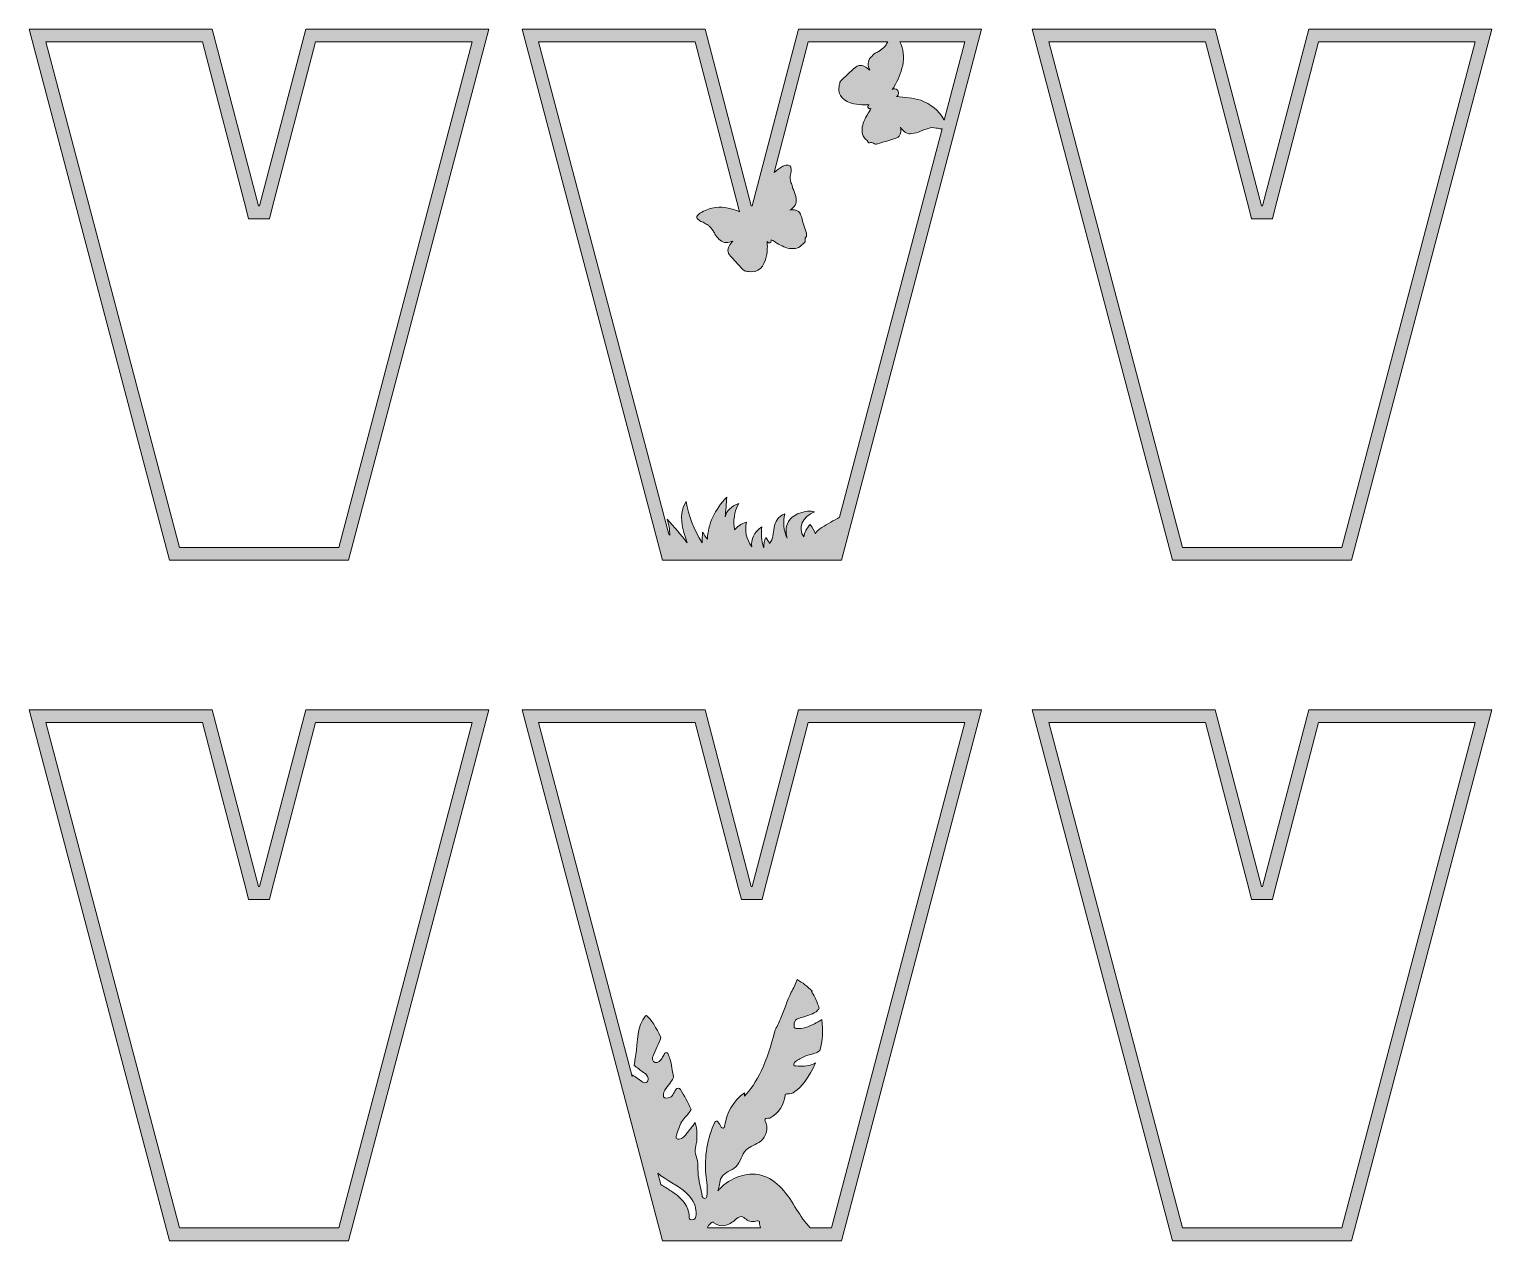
# Model space of a CAD drawing. Header units: millimetres. Extents: x 6 to 695, y -314 to -29.
# Drawn here: x 6.5 to 350.9, y -314.4 to -29.1 of the extents above; entities that cross this region are included whole.
import ezdxf

# ---------------------------------------------------------------- set-up
doc = ezdxf.new("R2010")
doc.units = ezdxf.units.MM
doc.header["$MEASUREMENT"] = 0
for name, color, linetype in [('Layer 10', 7, 'Continuous'), ('Layer 4', 7, 'Continuous'), ('Layer 5', 7, 'Continuous'), ('Layer 6', 7, 'Continuous'), ('Layer11', 7, 'Continuous'), ('Layer12', 7, 'Continuous')]:
    doc.layers.add(name, color=color, linetype=linetype)

msp = doc.modelspace()

# ---------------------------------------------------------------- hatches: boundary and pattern name
at = {"layer": 'Layer 10'}
h = msp.add_hatch(color=2, dxfattribs=at)
h.dxf.hatch_style = 2
h.paths.add_polyline_path([(350.86, -29.09), (307.76, -29.09), (296.89, -70.71), (296.63, -70.71), (285.76, -29.09), (242.66, -29.09), (275.72, -154.12), (317.87, -154.12)])
h.paths.add_polyline_path([(346.97, -32.09), (315.56, -151.12), (278.03, -151.12), (246.56, -32.09), (283.45, -32.09), (293.73, -71.47), (294.32, -73.71), (296.63, -73.71), (296.89, -73.71), (299.21, -73.71), (299.79, -71.47), (310.08, -32.09)])
at = {"layer": 'Layer 4'}
h = msp.add_hatch(color=2, dxfattribs=at)
h.dxf.hatch_style = 2
h.paths.add_polyline_path([(350.86, -189.41), (307.76, -189.41), (296.89, -231.03), (296.63, -231.03), (285.76, -189.41), (242.66, -189.41), (275.72, -314.43), (317.87, -314.43)])
h.paths.add_polyline_path([(346.97, -192.41), (315.56, -311.43), (278.03, -311.43), (246.56, -192.41), (283.45, -192.41), (293.73, -231.79), (294.32, -234.03), (296.63, -234.03), (296.89, -234.03), (299.21, -234.03), (299.79, -231.79), (310.08, -192.41)])
at = {"layer": 'Layer 5'}
h = msp.add_hatch(color=1, dxfattribs=at)
h.dxf.hatch_style = 2
h.paths.add_polyline_path([(187.61, -189.41), (176.73, -231.03), (176.48, -231.03), (165.61, -189.41), (122.51, -189.41), (155.57, -314.43), (197.71, -314.43), (230.71, -189.41)])
edge = h.paths.add_edge_path()
edge.add_spline(control_points=[(166.22, -311.12), (166.48, -310.78), (166.78, -310.45), (167.1, -310.15), (167.27, -310), (167.53, -310.02), (167.69, -310.18), (168.27, -310.77), (169.22, -311.01), (170.09, -310.87), (171.1, -310.72), (172, -310.14), (172.76, -309.46), (173.16, -309.11), (173.61, -308.69), (174.14, -308.74), (174.58, -308.78), (174.9, -309.13), (175.25, -309.38), (175.99, -309.92), (177.03, -310.04), (177.92, -309.73), (178.19, -309.64), (178.46, -309.84), (178.45, -310.12), (178.45, -310.57), (178.52, -311.01), (178.64, -311.43), (178.64, -311.43), (166.14, -311.43), (166.14, -311.43), (166.12, -311.33), (166.15, -311.22), (166.22, -311.12)], knot_values=[0, 0, 0, 0, 1, 1, 1, 2, 2, 2, 3, 3, 3, 4, 4, 4, 5, 5, 5, 6, 6, 6, 7, 7, 7, 8, 8, 8, 9, 9, 9, 10, 10, 10, 11, 11, 11, 11], degree=3, periodic=1)
edge = h.paths.add_edge_path()
edge.add_spline(control_points=[(163.46, -308.75), (163.38, -309.38), (162.64, -309.73), (162.09, -309.4), (162.09, -309.4), (162.08, -309.4), (162.08, -309.4), (161.96, -309.33), (161.89, -309.2), (161.89, -309.07), (161.87, -307.95), (161.57, -306.85), (160.99, -305.9), (160.17, -304.56), (158.88, -303.57), (157.56, -302.68), (156.78, -302.17), (155.99, -301.68), (155.17, -301.22), (155.17, -301.22), (154.47, -298.55), (154.47, -298.55), (154.96, -298.95), (155.47, -299.31), (155.98, -299.64), (158.35, -301.17), (161.03, -302.47), (162.57, -304.77), (163.34, -305.91), (163.65, -307.39), (163.46, -308.75)], knot_values=[0, 0, 0, 0, 1, 1, 1, 2, 2, 2, 3, 3, 3, 4, 4, 4, 5, 5, 5, 6, 6, 6, 7, 7, 7, 8, 8, 8, 9, 9, 9, 10, 10, 10, 10], degree=3, periodic=1)
edge = h.paths.add_edge_path()
edge.add_spline(control_points=[(195.4, -311.43), (195.4, -311.43), (190.38, -311.43), (190.38, -311.43), (189.15, -310.11), (188.11, -308.56), (187.17, -307.05), (185.09, -303.68), (182.7, -299.97), (178.74, -298.98), (175.34, -298.13), (171.55, -299.65), (169.07, -302.17), (168.92, -302.33), (168.78, -302.5), (168.63, -302.66), (168.77, -302.17), (168.89, -301.67), (168.98, -301.17), (169.08, -300.6), (169.15, -300.01), (169.45, -299.5), (170.17, -298.28), (171.86, -297.98), (172.89, -296.98), (174.02, -295.89), (174.18, -294.13), (175.3, -293.03), (176.22, -292.12), (177.61, -291.83), (178.64, -291.04), (180.12, -289.91), (180.56, -287.76), (179.74, -286.21), (179.61, -285.95), (179.78, -285.63), (180.09, -285.61), (180.28, -285.6), (180.48, -285.59), (180.67, -285.58), (180.73, -285.57), (180.8, -285.56), (180.85, -285.53), (182.89, -284.49), (184.29, -282.37), (184.44, -280.19), (184.45, -279.93), (184.7, -279.74), (184.96, -279.81), (185.51, -279.95), (186.26, -279.68), (186.77, -279.3), (188.1, -278.33), (190.19, -275.89), (191.65, -272.54), (191.25, -272.74), (190.84, -272.92), (190.41, -273.04), (189.17, -273.4), (187.84, -273.32), (186.55, -273.24), (186.42, -272.99), (186.51, -272.67), (186.69, -272.45), (186.94, -272.14), (187.34, -271.96), (187.66, -271.75), (188.42, -271.26), (189.24, -270.86), (190.12, -270.65), (191.12, -270.4), (191.87, -270.21), (192.67, -269.61), (193.25, -267.4), (193.48, -264.93), (193.09, -262.32), (192.54, -262.71), (191.94, -263.03), (191.34, -263.34), (190, -264.02), (188.51, -264.65), (187.03, -264.42), (186.88, -264.4), (186.72, -264.36), (186.64, -264.24), (186.58, -264.16), (186.57, -264.06), (186.56, -263.96), (186.52, -263.45), (186.57, -262.89), (186.93, -262.5), (187.24, -262.15), (187.73, -262.01), (188.18, -261.88), (189.42, -261.55), (190.68, -261.2), (191.73, -260.48), (191.96, -260.32), (192.21, -260.03), (192.48, -259.69), (192.43, -259.51), (192.37, -259.32), (192.31, -259.14), (191.81, -257.68), (191.24, -256.55), (190.64, -255.68), (190.7, -255.66), (190.76, -255.63), (190.82, -255.61), (189.74, -254.57), (188.59, -253.61), (187.29, -252.94), (186.94, -253.96), (186.41, -254.95), (185.92, -255.89), (184.88, -257.9), (184.26, -260.06), (183.37, -262.13), (182.96, -263.11), (182.51, -264.08), (182.02, -265.03), (180.41, -271.94), (177.64, -277.72), (174.86, -280.38), (174.87, -280.11), (174.87, -279.83), (174.88, -279.56), (172.28, -281.47), (170.57, -284.46), (170.22, -287.54), (170.17, -287.94), (169.62, -288.04), (169.43, -287.69), (169.19, -287.25), (168.92, -286.82), (168.62, -286.42), (168.44, -286.16), (168.02, -286.19), (167.89, -286.48), (166.13, -290.36), (165.4, -294.64), (165.8, -298.79), (165.96, -300.52), (166.31, -302.26), (166.03, -303.98), (166.03, -303.99), (166.03, -304), (166.03, -304.01), (165.93, -304.6), (165.04, -304.6), (164.94, -304.02), (164.64, -302.15), (164.06, -300.22), (163.96, -298.34), (163.91, -297.42), (163.98, -296.48), (163.79, -295.58), (163.64, -294.87), (163.34, -294.19), (163.3, -293.46), (163.27, -292.85), (163.43, -292.23), (163.54, -291.62), (163.83, -289.91), (163.7, -288.23), (163.31, -286.59), (163.2, -286.73), (163.09, -286.88), (162.97, -287.02), (162.43, -287.72), (161.88, -288.42), (161.33, -289.12), (160.86, -289.73), (160.3, -290.39), (159.52, -290.51), (159.3, -290.55), (159.05, -290.53), (158.91, -290.36), (158.75, -290.18), (158.81, -289.89), (158.87, -289.65), (159.19, -288.52), (159.52, -287.37), (160.16, -286.36), (160.72, -285.49), (161.51, -284.76), (162.09, -283.9), (162.16, -283.78), (162.23, -283.66), (162.3, -283.54), (161.6, -281.91), (160.72, -280.32), (159.8, -278.79), (159.55, -278.38), (158.93, -278.4), (158.7, -278.83), (158.58, -279.06), (158.46, -279.29), (158.34, -279.52), (158.15, -279.88), (157.95, -280.25), (157.62, -280.5), (157.23, -280.8), (156.7, -280.89), (156.22, -280.81), (156.12, -280.79), (156.02, -280.77), (155.95, -280.71), (155.86, -280.63), (155.83, -280.5), (155.81, -280.38), (155.74, -279.75), (156.01, -279.12), (156.37, -278.58), (156.74, -278.04), (157.2, -277.56), (157.57, -277.03), (157.85, -276.62), (158.04, -276.22), (158.19, -275.8), (157.84, -274.41), (157.77, -272.94), (157.3, -271.58), (157.17, -271.22), (157.02, -270.8), (156.83, -270.32), (156.72, -270.03), (156.3, -270.01), (156.14, -270.29), (155.97, -270.59), (155.8, -270.89), (155.62, -271.19), (155.4, -271.57), (155.16, -271.97), (154.78, -272.22), (154.26, -272.58), (153.39, -272.58), (153.23, -271.75), (153.17, -271.45), (153.24, -271.13), (153.37, -270.85), (154.01, -269.43), (154.69, -268.01), (155.2, -266.54), (154.16, -264.37), (152.92, -262.23), (151.79, -261.35), (151.6, -261.2), (150.92, -262.53), (150.78, -262.73), (149.58, -264.46), (149.6, -269.46), (149.18, -271.49), (149.07, -272.02), (148.98, -272.54), (148.89, -273.07), (149.57, -273.7), (150.35, -274.24), (151.1, -274.79), (151.59, -275.16), (152.1, -275.56), (152.22, -276.18), (152.29, -276.58), (152.11, -277.02), (151.7, -277.17), (151.31, -277.32), (150.98, -277.11), (150.69, -276.9), (149.96, -276.39), (149.23, -275.88), (148.51, -275.36), (148.49, -275.5), (148.47, -275.64), (148.45, -275.78), (148.45, -275.78), (126.4, -192.41), (126.4, -192.41), (126.4, -192.41), (163.29, -192.41), (163.29, -192.41), (163.29, -192.41), (173.58, -231.79), (173.58, -231.79), (173.58, -231.79), (174.16, -234.03), (174.16, -234.03), (174.16, -234.03), (176.48, -234.03), (176.48, -234.03), (176.48, -234.03), (176.73, -234.03), (176.73, -234.03), (176.73, -234.03), (179.05, -234.03), (179.05, -234.03), (179.05, -234.03), (179.64, -231.79), (179.64, -231.79), (179.64, -231.79), (189.92, -192.41), (189.92, -192.41), (189.92, -192.41), (226.81, -192.41), (226.81, -192.41), (226.81, -192.41), (195.4, -311.43), (195.4, -311.43)], knot_values=[0, 0, 0, 0, 1, 1, 1, 2, 2, 2, 3, 3, 3, 4, 4, 4, 5, 5, 5, 6, 6, 6, 7, 7, 7, 8, 8, 8, 9, 9, 9, 10, 10, 10, 11, 11, 11, 12, 12, 12, 13, 13, 13, 14, 14, 14, 15, 15, 15, 16, 16, 16, 17, 17, 17, 18, 18, 18, 19, 19, 19, 20, 20, 20, 21, 21, 21, 22, 22, 22, 23, 23, 23, 24, 24, 24, 25, 25, 25, 26, 26, 26, 27, 27, 27, 28, 28, 28, 29, 29, 29, 30, 30, 30, 31, 31, 31, 32, 32, 32, 33, 33, 33, 34, 34, 34, 35, 35, 35, 36, 36, 36, 37, 37, 37, 38, 38, 38, 39, 39, 39, 40, 40, 40, 41, 41, 41, 42, 42, 42, 43, 43, 43, 44, 44, 44, 45, 45, 45, 46, 46, 46, 47, 47, 47, 48, 48, 48, 49, 49, 49, 50, 50, 50, 51, 51, 51, 52, 52, 52, 53, 53, 53, 54, 54, 54, 55, 55, 55, 56, 56, 56, 57, 57, 57, 58, 58, 58, 59, 59, 59, 60, 60, 60, 61, 61, 61, 62, 62, 62, 63, 63, 63, 64, 64, 64, 65, 65, 65, 66, 66, 66, 67, 67, 67, 68, 68, 68, 69, 69, 69, 70, 70, 70, 71, 71, 71, 72, 72, 72, 73, 73, 73, 74, 74, 74, 75, 75, 75, 76, 76, 76, 77, 77, 77, 78, 78, 78, 79, 79, 79, 80, 80, 80, 81, 81, 81, 82, 82, 82, 83, 83, 83, 84, 84, 84, 85, 85, 85, 86, 86, 86, 87, 87, 87, 88, 88, 88, 89, 89, 89, 90, 90, 90, 91, 91, 91, 92, 92, 92, 93, 93, 93, 94, 94, 94, 95, 95, 95, 96, 96, 96, 97, 97, 97, 98, 98, 98, 99, 99, 99, 100, 100, 100, 101, 101, 101, 102, 102, 102, 102], degree=3, periodic=1)
at = {"layer": 'Layer 6'}
h = msp.add_hatch(color=2, dxfattribs=at)
h.dxf.hatch_style = 2
h.paths.add_polyline_path([(114.66, -189.41), (71.56, -189.41), (60.68, -231.03), (60.43, -231.03), (49.56, -189.41), (6.46, -189.41), (39.52, -314.43), (81.66, -314.43)])
h.paths.add_polyline_path([(110.76, -192.41), (79.35, -311.43), (41.83, -311.43), (10.35, -192.41), (47.24, -192.41), (57.53, -231.79), (58.11, -234.03), (60.43, -234.03), (60.68, -234.03), (63, -234.03), (63.59, -231.79), (73.87, -192.41)])
at = {"layer": 'Layer11'}
h = msp.add_hatch(color=1, dxfattribs=at)
h.dxf.hatch_style = 2
h.paths.add_polyline_path([(187.61, -29.09), (176.73, -70.71), (176.48, -70.71), (165.61, -29.09), (122.51, -29.09), (155.57, -154.12), (197.71, -154.12), (230.71, -29.09)])
edge = h.paths.add_edge_path()
edge.add_spline(control_points=[(221.95, -50.5), (221.92, -50.44), (221.89, -50.38), (221.86, -50.32), (220.67, -48.19), (218.67, -46.63), (216.38, -45.82), (214.5, -45.16), (212.62, -45.27), (210.72, -44.93), (211, -44.7), (211.18, -44.38), (211.14, -43.96), (211.09, -43.5), (210.73, -43.16), (210.27, -43.13), (210.06, -43.12), (209.87, -43.18), (209.69, -43.27), (209.85, -43.06), (210, -42.83), (210.13, -42.6), (211.05, -41.05), (211.75, -39.4), (212.14, -37.63), (212.36, -36.66), (212.42, -35.68), (212.28, -34.7), (212.16, -33.78), (211.87, -32.92), (211.49, -32.09), (211.49, -32.09), (226.81, -32.09), (226.81, -32.09), (226.81, -32.09), (221.95, -50.5), (221.95, -50.5)], knot_values=[0, 0, 0, 0, 1, 1, 1, 2, 2, 2, 3, 3, 3, 4, 4, 4, 5, 5, 5, 6, 6, 6, 7, 7, 7, 8, 8, 8, 9, 9, 9, 10, 10, 10, 11, 11, 11, 12, 12, 12, 12], degree=3, periodic=1)
edge = h.paths.add_edge_path()
edge.add_spline(control_points=[(197.28, -144), (195.89, -144.81), (194.5, -145.61), (193.12, -146.41), (192.42, -146.81), (191.69, -147.38), (191.61, -147.94), (191.33, -147.18), (190.92, -146.44), (190.37, -145.75), (189.5, -146.6), (188.98, -147.6), (188.87, -148.62), (187.31, -146.62), (188.49, -143.86), (191.41, -142.72), (189.21, -142.29), (186.78, -143.19), (185.65, -144.51), (184.52, -145.83), (184.48, -147.46), (184.94, -148.95), (184.1, -147.1), (183.9, -145.12), (184.38, -143.21), (182.73, -143.85), (182.09, -145.22), (181.87, -146.48), (181.65, -147.74), (181.67, -149.06), (180.81, -150.19), (180.52, -149.72), (180.22, -149.25), (179.93, -148.78), (179.58, -149.54), (179.43, -150.33), (179.46, -151.12), (179.46, -151.12), (179.38, -151.12), (179.38, -151.12), (178.88, -149.52), (178.73, -147.88), (178.96, -146.26), (177.19, -147.51), (176.31, -149.28), (176.6, -150.99), (175.33, -149.2), (174.88, -147.16), (175.35, -145.21), (174.11, -145.54), (173.09, -146.21), (172.57, -147.02), (172.15, -144.92), (172.48, -142.76), (173.53, -140.77), (171.76, -141.39), (170.54, -142.64), (170.36, -143.97), (170.48, -142.4), (170.6, -140.84), (170.72, -139.27), (167.9, -142.22), (166.3, -145.69), (166.14, -149.19), (165.76, -148.65), (165.38, -148.11), (165, -147.56), (164.97, -148.41), (164.94, -149.25), (164.9, -150.09), (162.99, -146.98), (161.72, -143.69), (161.13, -140.34), (159.22, -143.37), (160.27, -146.82), (161.36, -150.03), (159.91, -148.15), (158.36, -146.31), (156.69, -144.51), (157.09, -145.74), (157.29, -147), (157.28, -148.25), (157.2, -148.19), (157.14, -148.12), (157.07, -148.05), (157.07, -148.05), (126.4, -32.09), (126.4, -32.09), (126.4, -32.09), (163.29, -32.09), (163.29, -32.09), (163.29, -32.09), (173.58, -71.47), (173.58, -71.47), (173.58, -71.47), (173.73, -72.07), (173.73, -72.07), (172.86, -71.71), (171.95, -71.41), (171.01, -71.2), (170.04, -70.99), (169.06, -70.92), (168.07, -71.06), (166.91, -71.22), (165.84, -71.64), (164.81, -72.16), (164.45, -72.35), (164.14, -72.66), (163.85, -72.96), (163.58, -73.24), (163.62, -73.59), (163.92, -73.84), (164.21, -74.07), (164.51, -74.33), (164.85, -74.45), (165.24, -74.57), (165.56, -74.79), (165.9, -75), (166.03, -75.08), (166.18, -75.14), (166.32, -75.22), (166.42, -75.28), (166.53, -75.36), (166.6, -75.45), (166.89, -75.8), (167.17, -76.15), (167.45, -76.51), (167.53, -76.62), (167.63, -76.72), (167.7, -76.85), (167.85, -77.12), (167.95, -77.44), (168.14, -77.68), (168.44, -78.06), (168.77, -78.43), (169.13, -78.76), (170.03, -79.56), (171.06, -79.39), (172.11, -78.98), (171.48, -79.7), (170.81, -80.59), (171.02, -81.52), (171.14, -82.05), (171.52, -82.47), (171.89, -82.86), (171.89, -82.86), (174.29, -85.44), (174.29, -85.44), (174.48, -85.64), (174.67, -85.85), (174.92, -85.96), (175.07, -86.03), (175.23, -86.06), (175.39, -86.08), (175.53, -86.11), (175.67, -86.13), (175.8, -86.16), (178.22, -86.59), (179.5, -84.96), (180.01, -82.74), (180.21, -81.9), (180.26, -81.04), (180.27, -80.18), (180.27, -79.9), (180.17, -79.46), (180.25, -79.12), (180.33, -79.23), (180.43, -79.33), (180.57, -79.38), (180.76, -79.47), (180.96, -79.42), (181.08, -79.23), (181.12, -79.17), (181.14, -79.1), (181.16, -79.04), (181.18, -79), (181.19, -78.94), (181.18, -78.88), (181.18, -78.83), (181.18, -78.78), (181.16, -78.72), (181.67, -78.88), (182.25, -79.3), (182.54, -79.48), (183.57, -80.11), (184.72, -80.68), (185.94, -80.76), (186.49, -80.79), (187.11, -80.75), (187.61, -80.5), (188.18, -80.21), (188.53, -79.65), (189.06, -79.31), (189.39, -79.11), (189.1, -78.86), (189.14, -78.57), (189.19, -78.22), (189.48, -77.97), (189.53, -77.62), (189.56, -77.44), (189.51, -77.26), (189.46, -77.09), (189.07, -75.83), (188.68, -74.57), (188.3, -73.31), (188.15, -72.84), (187.99, -72.34), (187.62, -72.02), (187.07, -71.55), (186.27, -71.6), (185.55, -71.68), (185.89, -71.64), (186.6, -70.82), (186.8, -70.51), (187.08, -70.06), (187.15, -69.53), (187.05, -69.01), (186.91, -68.34), (186.81, -67.65), (186.49, -67.03), (186.35, -66.76), (186.25, -66.49), (186.16, -66.21), (186.04, -65.87), (185.99, -65.51), (185.84, -65.19), (185.55, -64.56), (185.62, -63.94), (185.75, -63.3), (185.83, -62.91), (185.91, -62.51), (185.91, -62.11), (185.9, -61.33), (185.41, -60.99), (184.65, -61.13), (184.32, -61.18), (183.99, -61.32), (183.7, -61.48), (183.04, -61.85), (182.44, -62.3), (181.9, -62.81), (181.9, -62.81), (189.92, -32.09), (189.92, -32.09), (189.92, -32.09), (208.61, -32.09), (208.61, -32.09), (208.52, -32.24), (208.43, -32.38), (208.34, -32.52), (208.26, -32.66), (208.2, -32.8), (208.12, -32.94), (208.06, -33.04), (207.99, -33.15), (207.89, -33.23), (207.55, -33.51), (207.19, -33.79), (206.83, -34.07), (206.72, -34.16), (206.62, -34.26), (206.49, -34.32), (206.22, -34.48), (205.91, -34.57), (205.66, -34.76), (205.28, -35.06), (204.91, -35.39), (204.59, -35.75), (203.78, -36.65), (203.96, -37.68), (204.37, -38.73), (203.64, -38.11), (202.76, -37.44), (201.82, -37.65), (201.3, -37.77), (200.87, -38.15), (200.48, -38.51), (200.48, -38.51), (197.9, -40.91), (197.9, -40.91), (197.7, -41.1), (197.49, -41.29), (197.38, -41.54), (197.31, -41.69), (197.29, -41.85), (197.26, -42.02), (197.23, -42.15), (197.21, -42.29), (197.18, -42.42), (196.75, -44.85), (198.38, -46.12), (200.6, -46.64), (201.44, -46.83), (202.3, -46.89), (203.16, -46.89), (203.44, -46.9), (203.88, -46.8), (204.22, -46.87), (204.11, -46.95), (204.02, -47.06), (203.96, -47.19), (203.87, -47.39), (203.93, -47.59), (204.11, -47.7), (204.17, -47.74), (204.24, -47.76), (204.3, -47.78), (204.35, -47.8), (204.4, -47.81), (204.46, -47.8), (204.51, -47.8), (204.57, -47.8), (204.62, -47.79), (204.46, -48.3), (204.04, -48.87), (203.86, -49.16), (203.23, -50.19), (202.66, -51.34), (202.58, -52.57), (202.55, -53.12), (202.6, -53.73), (202.85, -54.23), (203.13, -54.8), (203.7, -55.15), (204.03, -55.68), (204.23, -56.01), (204.48, -55.72), (204.77, -55.76), (205.13, -55.81), (205.37, -56.1), (205.72, -56.16), (205.9, -56.19), (206.08, -56.13), (206.25, -56.08), (207.51, -55.69), (208.77, -55.31), (210.03, -54.92), (210.5, -54.77), (211, -54.61), (211.32, -54.24), (211.79, -53.7), (211.74, -52.89), (211.66, -52.17), (211.7, -52.51), (212.52, -53.23), (212.83, -53.42), (213.28, -53.71), (213.81, -53.78), (214.33, -53.67), (215, -53.53), (215.69, -53.43), (216.32, -53.11), (216.58, -52.98), (216.86, -52.87), (217.13, -52.78), (217.47, -52.66), (217.83, -52.61), (218.15, -52.46), (218.78, -52.17), (219.4, -52.25), (220.04, -52.37), (220.43, -52.45), (220.83, -52.53), (221.23, -52.53), (221.3, -52.53), (221.36, -52.52), (221.42, -52.51), (221.42, -52.51), (197.28, -144), (197.28, -144)], knot_values=[0, 0, 0, 0, 1, 1, 1, 2, 2, 2, 3, 3, 3, 4, 4, 4, 5, 5, 5, 6, 6, 6, 7, 7, 7, 8, 8, 8, 9, 9, 9, 10, 10, 10, 11, 11, 11, 12, 12, 12, 13, 13, 13, 14, 14, 14, 15, 15, 15, 16, 16, 16, 17, 17, 17, 18, 18, 18, 19, 19, 19, 20, 20, 20, 21, 21, 21, 22, 22, 22, 23, 23, 23, 24, 24, 24, 25, 25, 25, 26, 26, 26, 27, 27, 27, 28, 28, 28, 29, 29, 29, 30, 30, 30, 31, 31, 31, 32, 32, 32, 33, 33, 33, 34, 34, 34, 35, 35, 35, 36, 36, 36, 37, 37, 37, 38, 38, 38, 39, 39, 39, 40, 40, 40, 41, 41, 41, 42, 42, 42, 43, 43, 43, 44, 44, 44, 45, 45, 45, 46, 46, 46, 47, 47, 47, 48, 48, 48, 49, 49, 49, 50, 50, 50, 51, 51, 51, 52, 52, 52, 53, 53, 53, 54, 54, 54, 55, 55, 55, 56, 56, 56, 57, 57, 57, 58, 58, 58, 59, 59, 59, 60, 60, 60, 61, 61, 61, 62, 62, 62, 63, 63, 63, 64, 64, 64, 65, 65, 65, 66, 66, 66, 67, 67, 67, 68, 68, 68, 69, 69, 69, 70, 70, 70, 71, 71, 71, 72, 72, 72, 73, 73, 73, 74, 74, 74, 75, 75, 75, 76, 76, 76, 77, 77, 77, 78, 78, 78, 79, 79, 79, 80, 80, 80, 81, 81, 81, 82, 82, 82, 83, 83, 83, 84, 84, 84, 85, 85, 85, 86, 86, 86, 87, 87, 87, 88, 88, 88, 89, 89, 89, 90, 90, 90, 91, 91, 91, 92, 92, 92, 93, 93, 93, 94, 94, 94, 95, 95, 95, 96, 96, 96, 97, 97, 97, 98, 98, 98, 99, 99, 99, 100, 100, 100, 101, 101, 101, 102, 102, 102, 103, 103, 103, 104, 104, 104, 105, 105, 105, 106, 106, 106, 107, 107, 107, 108, 108, 108, 109, 109, 109, 110, 110, 110, 111, 111, 111, 112, 112, 112, 113, 113, 113, 114, 114, 114, 115, 115, 115, 116, 116, 116, 117, 117, 117, 118, 118, 118, 119, 119, 119, 120, 120, 120, 121, 121, 121, 122, 122, 122, 123, 123, 123, 123], degree=3, periodic=1)
at = {"layer": 'Layer12'}
h = msp.add_hatch(color=2, dxfattribs=at)
h.dxf.hatch_style = 2
h.paths.add_polyline_path([(114.66, -29.09), (71.56, -29.09), (60.68, -70.71), (60.43, -70.71), (49.56, -29.09), (6.46, -29.09), (39.52, -154.12), (81.66, -154.12)])
h.paths.add_polyline_path([(110.76, -32.09), (79.35, -151.12), (41.83, -151.12), (10.35, -32.09), (47.24, -32.09), (57.53, -71.47), (58.11, -73.71), (60.43, -73.71), (60.68, -73.71), (63, -73.71), (63.59, -71.47), (73.87, -32.09)])

# ---------------------------------------------------------------- linework, layer by layer
at = {"layer": 'Layer 10', "lineweight": 0}
for points in [[(350.86, -29.09), (307.76, -29.09), (296.89, -70.71), (296.63, -70.71), (285.76, -29.09), (242.66, -29.09), (275.72, -154.12), (317.87, -154.12), (350.86, -29.09), (350.86, -29.09)], [(346.97, -32.09), (315.56, -151.12), (278.03, -151.12), (246.56, -32.09), (283.45, -32.09), (293.73, -71.47), (294.32, -73.71), (296.63, -73.71), (296.89, -73.71), (299.21, -73.71), (299.79, -71.47), (310.08, -32.09), (346.97, -32.09)]]:
    msp.add_lwpolyline(points, dxfattribs=at)
at = {"layer": 'Layer 4', "lineweight": 0}
for points in [[(350.86, -189.41), (307.76, -189.41), (296.89, -231.03), (296.63, -231.03), (285.76, -189.41), (242.66, -189.41), (275.72, -314.43), (317.87, -314.43), (350.86, -189.41), (350.86, -189.41)], [(346.97, -192.41), (315.56, -311.43), (278.03, -311.43), (246.56, -192.41), (283.45, -192.41), (293.73, -231.79), (294.32, -234.03), (296.63, -234.03), (296.89, -234.03), (299.21, -234.03), (299.79, -231.79), (310.08, -192.41), (346.97, -192.41)]]:
    msp.add_lwpolyline(points, dxfattribs=at)
at = {"layer": 'Layer 5', "lineweight": 0}
msp.add_lwpolyline([(187.61, -189.41), (176.73, -231.03), (176.48, -231.03), (165.61, -189.41), (122.51, -189.41), (155.57, -314.43), (197.71, -314.43), (230.71, -189.41), (187.61, -189.41)], dxfattribs=at)
for points, knots in [([(195.4, -311.43), (195.4, -311.43), (190.38, -311.43), (190.38, -311.43), (189.15, -310.11), (188.11, -308.56), (187.17, -307.05), (185.09, -303.68), (182.7, -299.97), (178.74, -298.98), (175.34, -298.13), (171.55, -299.65), (169.07, -302.17), (168.92, -302.33), (168.78, -302.5), (168.63, -302.66), (168.77, -302.17), (168.89, -301.67), (168.98, -301.17), (169.08, -300.6), (169.15, -300.01), (169.45, -299.5), (170.17, -298.28), (171.86, -297.98), (172.89, -296.98), (174.02, -295.89), (174.18, -294.13), (175.3, -293.03), (176.22, -292.12), (177.61, -291.83), (178.64, -291.04), (180.12, -289.91), (180.56, -287.76), (179.74, -286.21), (179.61, -285.95), (179.78, -285.63), (180.09, -285.61), (180.28, -285.6), (180.48, -285.59), (180.67, -285.58), (180.73, -285.57), (180.8, -285.56), (180.85, -285.53), (182.89, -284.49), (184.29, -282.37), (184.44, -280.19), (184.45, -279.93), (184.7, -279.74), (184.96, -279.81), (185.51, -279.95), (186.26, -279.68), (186.77, -279.3), (188.1, -278.33), (190.19, -275.89), (191.65, -272.54), (191.25, -272.74), (190.84, -272.92), (190.41, -273.04), (189.17, -273.4), (187.84, -273.32), (186.55, -273.24), (186.42, -272.99), (186.51, -272.67), (186.69, -272.45), (186.94, -272.14), (187.34, -271.96), (187.66, -271.75), (188.42, -271.26), (189.24, -270.86), (190.12, -270.65), (191.12, -270.4), (191.87, -270.21), (192.67, -269.61), (193.25, -267.4), (193.48, -264.93), (193.09, -262.32), (192.54, -262.71), (191.94, -263.03), (191.34, -263.34), (190, -264.02), (188.51, -264.65), (187.03, -264.42), (186.88, -264.4), (186.72, -264.36), (186.64, -264.24), (186.58, -264.16), (186.57, -264.06), (186.56, -263.96), (186.52, -263.45), (186.57, -262.89), (186.93, -262.5), (187.24, -262.15), (187.73, -262.01), (188.18, -261.88), (189.42, -261.55), (190.68, -261.2), (191.73, -260.48), (191.96, -260.32), (192.21, -260.03), (192.48, -259.69), (192.43, -259.51), (192.37, -259.32), (192.31, -259.14), (191.81, -257.68), (191.24, -256.55), (190.64, -255.68), (190.7, -255.66), (190.76, -255.63), (190.82, -255.61), (189.74, -254.57), (188.59, -253.61), (187.29, -252.94), (186.94, -253.96), (186.41, -254.95), (185.92, -255.89), (184.88, -257.9), (184.26, -260.06), (183.37, -262.13), (182.96, -263.11), (182.51, -264.08), (182.02, -265.03), (180.41, -271.94), (177.64, -277.72), (174.86, -280.38), (174.87, -280.11), (174.87, -279.83), (174.88, -279.56), (172.28, -281.47), (170.57, -284.46), (170.22, -287.54), (170.17, -287.94), (169.62, -288.04), (169.43, -287.69), (169.19, -287.25), (168.92, -286.82), (168.62, -286.42), (168.44, -286.16), (168.02, -286.19), (167.89, -286.48), (166.13, -290.36), (165.4, -294.64), (165.8, -298.79), (165.96, -300.52), (166.31, -302.26), (166.03, -303.98), (166.03, -303.99), (166.03, -304), (166.03, -304.01), (165.93, -304.6), (165.04, -304.6), (164.94, -304.02), (164.64, -302.15), (164.06, -300.22), (163.96, -298.34), (163.91, -297.42), (163.98, -296.48), (163.79, -295.58), (163.64, -294.87), (163.34, -294.19), (163.3, -293.46), (163.27, -292.85), (163.43, -292.23), (163.54, -291.62), (163.83, -289.91), (163.7, -288.23), (163.31, -286.59), (163.2, -286.73), (163.09, -286.88), (162.97, -287.02), (162.43, -287.72), (161.88, -288.42), (161.33, -289.12), (160.86, -289.73), (160.3, -290.39), (159.52, -290.51), (159.3, -290.55), (159.05, -290.53), (158.91, -290.36), (158.75, -290.18), (158.81, -289.89), (158.87, -289.65), (159.19, -288.52), (159.52, -287.37), (160.16, -286.36), (160.72, -285.49), (161.51, -284.76), (162.09, -283.9), (162.16, -283.78), (162.23, -283.66), (162.3, -283.54), (161.6, -281.91), (160.72, -280.32), (159.8, -278.79), (159.55, -278.38), (158.93, -278.4), (158.7, -278.83), (158.58, -279.06), (158.46, -279.29), (158.34, -279.52), (158.15, -279.88), (157.95, -280.25), (157.62, -280.5), (157.23, -280.8), (156.7, -280.89), (156.22, -280.81), (156.12, -280.79), (156.02, -280.77), (155.95, -280.71), (155.86, -280.63), (155.83, -280.5), (155.81, -280.38), (155.74, -279.75), (156.01, -279.12), (156.37, -278.58), (156.74, -278.04), (157.2, -277.56), (157.57, -277.03), (157.85, -276.62), (158.04, -276.22), (158.19, -275.8), (157.84, -274.41), (157.77, -272.94), (157.3, -271.58), (157.17, -271.22), (157.02, -270.8), (156.83, -270.32), (156.72, -270.03), (156.3, -270.01), (156.14, -270.29), (155.97, -270.59), (155.8, -270.89), (155.62, -271.19), (155.4, -271.57), (155.16, -271.97), (154.78, -272.22), (154.26, -272.58), (153.39, -272.58), (153.23, -271.75), (153.17, -271.45), (153.24, -271.13), (153.37, -270.85), (154.01, -269.43), (154.69, -268.01), (155.2, -266.54), (154.16, -264.37), (152.92, -262.23), (151.79, -261.35), (151.6, -261.2), (150.92, -262.53), (150.78, -262.73), (149.58, -264.46), (149.6, -269.46), (149.18, -271.49), (149.07, -272.02), (148.98, -272.54), (148.89, -273.07), (149.57, -273.7), (150.35, -274.24), (151.1, -274.79), (151.59, -275.16), (152.1, -275.56), (152.22, -276.18), (152.29, -276.58), (152.11, -277.02), (151.7, -277.17), (151.31, -277.32), (150.98, -277.11), (150.69, -276.9), (149.96, -276.39), (149.23, -275.88), (148.51, -275.36), (148.49, -275.5), (148.47, -275.64), (148.45, -275.78), (148.45, -275.78), (126.4, -192.41), (126.4, -192.41), (126.4, -192.41), (163.29, -192.41), (163.29, -192.41), (163.29, -192.41), (173.58, -231.79), (173.58, -231.79), (173.58, -231.79), (174.16, -234.03), (174.16, -234.03), (174.16, -234.03), (176.48, -234.03), (176.48, -234.03), (176.48, -234.03), (176.73, -234.03), (176.73, -234.03), (176.73, -234.03), (179.05, -234.03), (179.05, -234.03), (179.05, -234.03), (179.64, -231.79), (179.64, -231.79), (179.64, -231.79), (189.92, -192.41), (189.92, -192.41), (189.92, -192.41), (226.81, -192.41), (226.81, -192.41), (226.81, -192.41), (195.4, -311.43), (195.4, -311.43)], [0, 0, 0, 0, 1, 1, 1, 2, 2, 2, 3, 3, 3, 4, 4, 4, 5, 5, 5, 6, 6, 6, 7, 7, 7, 8, 8, 8, 9, 9, 9, 10, 10, 10, 11, 11, 11, 12, 12, 12, 13, 13, 13, 14, 14, 14, 15, 15, 15, 16, 16, 16, 17, 17, 17, 18, 18, 18, 19, 19, 19, 20, 20, 20, 21, 21, 21, 22, 22, 22, 23, 23, 23, 24, 24, 24, 25, 25, 25, 26, 26, 26, 27, 27, 27, 28, 28, 28, 29, 29, 29, 30, 30, 30, 31, 31, 31, 32, 32, 32, 33, 33, 33, 34, 34, 34, 35, 35, 35, 36, 36, 36, 37, 37, 37, 38, 38, 38, 39, 39, 39, 40, 40, 40, 41, 41, 41, 42, 42, 42, 43, 43, 43, 44, 44, 44, 45, 45, 45, 46, 46, 46, 47, 47, 47, 48, 48, 48, 49, 49, 49, 50, 50, 50, 51, 51, 51, 52, 52, 52, 53, 53, 53, 54, 54, 54, 55, 55, 55, 56, 56, 56, 57, 57, 57, 58, 58, 58, 59, 59, 59, 60, 60, 60, 61, 61, 61, 62, 62, 62, 63, 63, 63, 64, 64, 64, 65, 65, 65, 66, 66, 66, 67, 67, 67, 68, 68, 68, 69, 69, 69, 70, 70, 70, 71, 71, 71, 72, 72, 72, 73, 73, 73, 74, 74, 74, 75, 75, 75, 76, 76, 76, 77, 77, 77, 78, 78, 78, 79, 79, 79, 80, 80, 80, 81, 81, 81, 82, 82, 82, 83, 83, 83, 84, 84, 84, 85, 85, 85, 86, 86, 86, 87, 87, 87, 88, 88, 88, 89, 89, 89, 90, 90, 90, 91, 91, 91, 92, 92, 92, 93, 93, 93, 94, 94, 94, 95, 95, 95, 96, 96, 96, 97, 97, 97, 98, 98, 98, 99, 99, 99, 100, 100, 100, 101, 101, 101, 102, 102, 102, 102]), ([(163.46, -308.75), (163.38, -309.38), (162.64, -309.73), (162.09, -309.4), (162.09, -309.4), (162.08, -309.4), (162.08, -309.4), (161.96, -309.33), (161.89, -309.2), (161.89, -309.07), (161.87, -307.95), (161.57, -306.85), (160.99, -305.9), (160.17, -304.56), (158.88, -303.57), (157.56, -302.68), (156.78, -302.17), (155.99, -301.68), (155.17, -301.22), (155.17, -301.22), (154.47, -298.55), (154.47, -298.55), (154.96, -298.95), (155.47, -299.31), (155.98, -299.64), (158.35, -301.17), (161.03, -302.47), (162.57, -304.77), (163.34, -305.91), (163.65, -307.39), (163.46, -308.75)], [0, 0, 0, 0, 1, 1, 1, 2, 2, 2, 3, 3, 3, 4, 4, 4, 5, 5, 5, 6, 6, 6, 7, 7, 7, 8, 8, 8, 9, 9, 9, 10, 10, 10, 10]), ([(166.22, -311.12), (166.48, -310.78), (166.78, -310.45), (167.1, -310.15), (167.27, -310), (167.53, -310.02), (167.69, -310.18), (168.27, -310.77), (169.22, -311.01), (170.09, -310.87), (171.1, -310.72), (172, -310.14), (172.76, -309.46), (173.16, -309.11), (173.61, -308.69), (174.14, -308.74), (174.58, -308.78), (174.9, -309.13), (175.25, -309.38), (175.99, -309.92), (177.03, -310.04), (177.92, -309.73), (178.19, -309.64), (178.46, -309.84), (178.45, -310.12), (178.45, -310.57), (178.52, -311.01), (178.64, -311.43), (178.64, -311.43), (166.14, -311.43), (166.14, -311.43), (166.12, -311.33), (166.15, -311.22), (166.22, -311.12)], [0, 0, 0, 0, 1, 1, 1, 2, 2, 2, 3, 3, 3, 4, 4, 4, 5, 5, 5, 6, 6, 6, 7, 7, 7, 8, 8, 8, 9, 9, 9, 10, 10, 10, 11, 11, 11, 11])]:
    msp.add_open_spline(points, degree=3, knots=knots, dxfattribs=at)
at = {"layer": 'Layer 6', "lineweight": 0}
for points in [[(114.66, -189.41), (71.56, -189.41), (60.68, -231.03), (60.43, -231.03), (49.56, -189.41), (6.46, -189.41), (39.52, -314.43), (81.66, -314.43), (114.66, -189.41), (114.66, -189.41)], [(110.76, -192.41), (79.35, -311.43), (41.83, -311.43), (10.35, -192.41), (47.24, -192.41), (57.53, -231.79), (58.11, -234.03), (60.43, -234.03), (60.68, -234.03), (63, -234.03), (63.59, -231.79), (73.87, -192.41), (110.76, -192.41)]]:
    msp.add_lwpolyline(points, dxfattribs=at)
at = {"layer": 'Layer11', "lineweight": 0}
msp.add_lwpolyline([(187.61, -29.09), (176.73, -70.71), (176.48, -70.71), (165.61, -29.09), (122.51, -29.09), (155.57, -154.12), (197.71, -154.12), (230.71, -29.09), (187.61, -29.09)], dxfattribs=at)
for points, knots in [([(197.28, -144), (195.89, -144.81), (194.5, -145.61), (193.12, -146.41), (192.42, -146.81), (191.69, -147.38), (191.61, -147.94), (191.33, -147.18), (190.92, -146.44), (190.37, -145.75), (189.5, -146.6), (188.98, -147.6), (188.87, -148.62), (187.31, -146.62), (188.49, -143.86), (191.41, -142.72), (189.21, -142.29), (186.78, -143.19), (185.65, -144.51), (184.52, -145.83), (184.48, -147.46), (184.94, -148.95), (184.1, -147.1), (183.9, -145.12), (184.38, -143.21), (182.73, -143.85), (182.09, -145.22), (181.87, -146.48), (181.65, -147.74), (181.67, -149.06), (180.81, -150.19), (180.52, -149.72), (180.22, -149.25), (179.93, -148.78), (179.58, -149.54), (179.43, -150.33), (179.46, -151.12), (179.46, -151.12), (179.38, -151.12), (179.38, -151.12), (178.88, -149.52), (178.73, -147.88), (178.96, -146.26), (177.19, -147.51), (176.31, -149.28), (176.6, -150.99), (175.33, -149.2), (174.88, -147.16), (175.35, -145.21), (174.11, -145.54), (173.09, -146.21), (172.57, -147.02), (172.15, -144.92), (172.48, -142.76), (173.53, -140.77), (171.76, -141.39), (170.54, -142.64), (170.36, -143.97), (170.48, -142.4), (170.6, -140.84), (170.72, -139.27), (167.9, -142.22), (166.3, -145.69), (166.14, -149.19), (165.76, -148.65), (165.38, -148.11), (165, -147.56), (164.97, -148.41), (164.94, -149.25), (164.9, -150.09), (162.99, -146.98), (161.72, -143.69), (161.13, -140.34), (159.22, -143.37), (160.27, -146.82), (161.36, -150.03), (159.91, -148.15), (158.36, -146.31), (156.69, -144.51), (157.09, -145.74), (157.29, -147), (157.28, -148.25), (157.2, -148.19), (157.14, -148.12), (157.07, -148.05), (157.07, -148.05), (126.4, -32.09), (126.4, -32.09), (126.4, -32.09), (163.29, -32.09), (163.29, -32.09), (163.29, -32.09), (173.58, -71.47), (173.58, -71.47), (173.58, -71.47), (173.73, -72.07), (173.73, -72.07), (172.86, -71.71), (171.95, -71.41), (171.01, -71.2), (170.04, -70.99), (169.06, -70.92), (168.07, -71.06), (166.91, -71.22), (165.84, -71.64), (164.81, -72.16), (164.45, -72.35), (164.14, -72.66), (163.85, -72.96), (163.58, -73.24), (163.62, -73.59), (163.92, -73.84), (164.21, -74.07), (164.51, -74.33), (164.85, -74.45), (165.24, -74.57), (165.56, -74.79), (165.9, -75), (166.03, -75.08), (166.18, -75.14), (166.32, -75.22), (166.42, -75.28), (166.53, -75.36), (166.6, -75.45), (166.89, -75.8), (167.17, -76.15), (167.45, -76.51), (167.53, -76.62), (167.63, -76.72), (167.7, -76.85), (167.85, -77.12), (167.95, -77.44), (168.14, -77.68), (168.44, -78.06), (168.77, -78.43), (169.13, -78.76), (170.03, -79.56), (171.06, -79.39), (172.11, -78.98), (171.48, -79.7), (170.81, -80.59), (171.02, -81.52), (171.14, -82.05), (171.52, -82.47), (171.89, -82.86), (171.89, -82.86), (174.29, -85.44), (174.29, -85.44), (174.48, -85.64), (174.67, -85.85), (174.92, -85.96), (175.07, -86.03), (175.23, -86.06), (175.39, -86.08), (175.53, -86.11), (175.67, -86.13), (175.8, -86.16), (178.22, -86.59), (179.5, -84.96), (180.01, -82.74), (180.21, -81.9), (180.26, -81.04), (180.27, -80.18), (180.27, -79.9), (180.17, -79.46), (180.25, -79.12), (180.33, -79.23), (180.43, -79.33), (180.57, -79.38), (180.76, -79.47), (180.96, -79.42), (181.08, -79.23), (181.12, -79.17), (181.14, -79.1), (181.16, -79.04), (181.18, -79), (181.19, -78.94), (181.18, -78.88), (181.18, -78.83), (181.18, -78.78), (181.16, -78.72), (181.67, -78.88), (182.25, -79.3), (182.54, -79.48), (183.57, -80.11), (184.72, -80.68), (185.94, -80.76), (186.49, -80.79), (187.11, -80.75), (187.61, -80.5), (188.18, -80.21), (188.53, -79.65), (189.06, -79.31), (189.39, -79.11), (189.1, -78.86), (189.14, -78.57), (189.19, -78.22), (189.48, -77.97), (189.53, -77.62), (189.56, -77.44), (189.51, -77.26), (189.46, -77.09), (189.07, -75.83), (188.68, -74.57), (188.3, -73.31), (188.15, -72.84), (187.99, -72.34), (187.62, -72.02), (187.07, -71.55), (186.27, -71.6), (185.55, -71.68), (185.89, -71.64), (186.6, -70.82), (186.8, -70.51), (187.08, -70.06), (187.15, -69.53), (187.05, -69.01), (186.91, -68.34), (186.81, -67.65), (186.49, -67.03), (186.35, -66.76), (186.25, -66.49), (186.16, -66.21), (186.04, -65.87), (185.99, -65.51), (185.84, -65.19), (185.55, -64.56), (185.62, -63.94), (185.75, -63.3), (185.83, -62.91), (185.91, -62.51), (185.91, -62.11), (185.9, -61.33), (185.41, -60.99), (184.65, -61.13), (184.32, -61.18), (183.99, -61.32), (183.7, -61.48), (183.04, -61.85), (182.44, -62.3), (181.9, -62.81), (181.9, -62.81), (189.92, -32.09), (189.92, -32.09), (189.92, -32.09), (208.61, -32.09), (208.61, -32.09), (208.52, -32.24), (208.43, -32.38), (208.34, -32.52), (208.26, -32.66), (208.2, -32.8), (208.12, -32.94), (208.06, -33.04), (207.99, -33.15), (207.89, -33.23), (207.55, -33.51), (207.19, -33.79), (206.83, -34.07), (206.72, -34.16), (206.62, -34.26), (206.49, -34.32), (206.22, -34.48), (205.91, -34.57), (205.66, -34.76), (205.28, -35.06), (204.91, -35.39), (204.59, -35.75), (203.78, -36.65), (203.96, -37.68), (204.37, -38.73), (203.64, -38.11), (202.76, -37.44), (201.82, -37.65), (201.3, -37.77), (200.87, -38.15), (200.48, -38.51), (200.48, -38.51), (197.9, -40.91), (197.9, -40.91), (197.7, -41.1), (197.49, -41.29), (197.38, -41.54), (197.31, -41.69), (197.29, -41.85), (197.26, -42.02), (197.23, -42.15), (197.21, -42.29), (197.18, -42.42), (196.75, -44.85), (198.38, -46.12), (200.6, -46.64), (201.44, -46.83), (202.3, -46.89), (203.16, -46.89), (203.44, -46.9), (203.88, -46.8), (204.22, -46.87), (204.11, -46.95), (204.02, -47.06), (203.96, -47.19), (203.87, -47.39), (203.93, -47.59), (204.11, -47.7), (204.17, -47.74), (204.24, -47.76), (204.3, -47.78), (204.35, -47.8), (204.4, -47.81), (204.46, -47.8), (204.51, -47.8), (204.57, -47.8), (204.62, -47.79), (204.46, -48.3), (204.04, -48.87), (203.86, -49.16), (203.23, -50.19), (202.66, -51.34), (202.58, -52.57), (202.55, -53.12), (202.6, -53.73), (202.85, -54.23), (203.13, -54.8), (203.7, -55.15), (204.03, -55.68), (204.23, -56.01), (204.48, -55.72), (204.77, -55.76), (205.13, -55.81), (205.37, -56.1), (205.72, -56.16), (205.9, -56.19), (206.08, -56.13), (206.25, -56.08), (207.51, -55.69), (208.77, -55.31), (210.03, -54.92), (210.5, -54.77), (211, -54.61), (211.32, -54.24), (211.79, -53.7), (211.74, -52.89), (211.66, -52.17), (211.7, -52.51), (212.52, -53.23), (212.83, -53.42), (213.28, -53.71), (213.81, -53.78), (214.33, -53.67), (215, -53.53), (215.69, -53.43), (216.32, -53.11), (216.58, -52.98), (216.86, -52.87), (217.13, -52.78), (217.47, -52.66), (217.83, -52.61), (218.15, -52.46), (218.78, -52.17), (219.4, -52.25), (220.04, -52.37), (220.43, -52.45), (220.83, -52.53), (221.23, -52.53), (221.3, -52.53), (221.36, -52.52), (221.42, -52.51), (221.42, -52.51), (197.28, -144), (197.28, -144)], [0, 0, 0, 0, 1, 1, 1, 2, 2, 2, 3, 3, 3, 4, 4, 4, 5, 5, 5, 6, 6, 6, 7, 7, 7, 8, 8, 8, 9, 9, 9, 10, 10, 10, 11, 11, 11, 12, 12, 12, 13, 13, 13, 14, 14, 14, 15, 15, 15, 16, 16, 16, 17, 17, 17, 18, 18, 18, 19, 19, 19, 20, 20, 20, 21, 21, 21, 22, 22, 22, 23, 23, 23, 24, 24, 24, 25, 25, 25, 26, 26, 26, 27, 27, 27, 28, 28, 28, 29, 29, 29, 30, 30, 30, 31, 31, 31, 32, 32, 32, 33, 33, 33, 34, 34, 34, 35, 35, 35, 36, 36, 36, 37, 37, 37, 38, 38, 38, 39, 39, 39, 40, 40, 40, 41, 41, 41, 42, 42, 42, 43, 43, 43, 44, 44, 44, 45, 45, 45, 46, 46, 46, 47, 47, 47, 48, 48, 48, 49, 49, 49, 50, 50, 50, 51, 51, 51, 52, 52, 52, 53, 53, 53, 54, 54, 54, 55, 55, 55, 56, 56, 56, 57, 57, 57, 58, 58, 58, 59, 59, 59, 60, 60, 60, 61, 61, 61, 62, 62, 62, 63, 63, 63, 64, 64, 64, 65, 65, 65, 66, 66, 66, 67, 67, 67, 68, 68, 68, 69, 69, 69, 70, 70, 70, 71, 71, 71, 72, 72, 72, 73, 73, 73, 74, 74, 74, 75, 75, 75, 76, 76, 76, 77, 77, 77, 78, 78, 78, 79, 79, 79, 80, 80, 80, 81, 81, 81, 82, 82, 82, 83, 83, 83, 84, 84, 84, 85, 85, 85, 86, 86, 86, 87, 87, 87, 88, 88, 88, 89, 89, 89, 90, 90, 90, 91, 91, 91, 92, 92, 92, 93, 93, 93, 94, 94, 94, 95, 95, 95, 96, 96, 96, 97, 97, 97, 98, 98, 98, 99, 99, 99, 100, 100, 100, 101, 101, 101, 102, 102, 102, 103, 103, 103, 104, 104, 104, 105, 105, 105, 106, 106, 106, 107, 107, 107, 108, 108, 108, 109, 109, 109, 110, 110, 110, 111, 111, 111, 112, 112, 112, 113, 113, 113, 114, 114, 114, 115, 115, 115, 116, 116, 116, 117, 117, 117, 118, 118, 118, 119, 119, 119, 120, 120, 120, 121, 121, 121, 122, 122, 122, 123, 123, 123, 123]), ([(221.95, -50.5), (221.92, -50.44), (221.89, -50.38), (221.86, -50.32), (220.67, -48.19), (218.67, -46.63), (216.38, -45.82), (214.5, -45.16), (212.62, -45.27), (210.72, -44.93), (211, -44.7), (211.18, -44.38), (211.14, -43.96), (211.09, -43.5), (210.73, -43.16), (210.27, -43.13), (210.06, -43.12), (209.87, -43.18), (209.69, -43.27), (209.85, -43.06), (210, -42.83), (210.13, -42.6), (211.05, -41.05), (211.75, -39.4), (212.14, -37.63), (212.36, -36.66), (212.42, -35.68), (212.28, -34.7), (212.16, -33.78), (211.87, -32.92), (211.49, -32.09), (211.49, -32.09), (226.81, -32.09), (226.81, -32.09), (226.81, -32.09), (221.95, -50.5), (221.95, -50.5)], [0, 0, 0, 0, 1, 1, 1, 2, 2, 2, 3, 3, 3, 4, 4, 4, 5, 5, 5, 6, 6, 6, 7, 7, 7, 8, 8, 8, 9, 9, 9, 10, 10, 10, 11, 11, 11, 12, 12, 12, 12])]:
    msp.add_open_spline(points, degree=3, knots=knots, dxfattribs=at)
at = {"layer": 'Layer12', "lineweight": 0}
for points in [[(114.66, -29.09), (71.56, -29.09), (60.68, -70.71), (60.43, -70.71), (49.56, -29.09), (6.46, -29.09), (39.52, -154.12), (81.66, -154.12), (114.66, -29.09), (114.66, -29.09)], [(110.76, -32.09), (79.35, -151.12), (41.83, -151.12), (10.35, -32.09), (47.24, -32.09), (57.53, -71.47), (58.11, -73.71), (60.43, -73.71), (60.68, -73.71), (63, -73.71), (63.59, -71.47), (73.87, -32.09), (110.76, -32.09)]]:
    msp.add_lwpolyline(points, dxfattribs=at)

doc.saveas('drawing.dxf')
